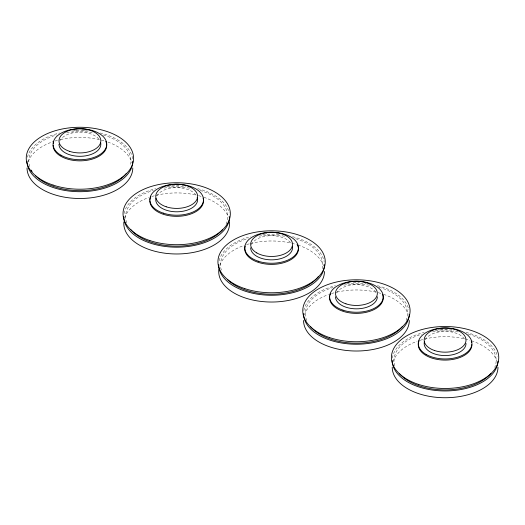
<?xml version="1.0" encoding="UTF-8"?>
<svg xmlns="http://www.w3.org/2000/svg" width="525" height="525" viewBox="0 0 525 525"><rect width="100%" height="100%" fill="white"/><g stroke="black" fill="none" stroke-linecap="round" stroke-linejoin="round"><path stroke-width="0.39" stroke-dasharray="2.62 1.97" d="M393.113 361.64A52.867 30.522 0 0 1 417.093 341.316M420.164 340.292A52.867 30.522 0 0 1 464.52 338.822M465.327 339.006A52.867 30.522 0 0 1 470.033 340.292M471.535 340.771A52.867 30.522 0 0 1 496.808 360.852M392.392 358.043A52.867 30.522 0 0 1 424.062 332.423M435.369 330.422A52.867 30.522 0 0 1 454.02 330.343M466.128 332.423A52.867 30.522 0 0 1 497.516 356.442M468.444 334.208A51.069 29.485 0 0 1 494.753 367.316M394.885 365.807A51.069 29.485 0 0 1 421.752 334.208M432.633 331.833A51.069 29.485 0 0 1 458.312 331.951M438.152 329.647A26.828 15.488 0 0 1 439.661 329.438M440.436 329.352A26.828 15.488 0 0 1 447.431 329.175M450.529 329.438A26.828 15.488 0 0 1 452.038 329.647M425.191 339.747A20.928 12.082 0 0 1 445.64 331.4A20.928 12.082 0 0 1 465.314 340.351M353.312 282.502A26.828 15.488 0 0 1 359.533 282.502M336.518 293.029A20.928 12.082 0 0 1 355.871 284.681A20.928 12.082 0 0 1 375.966 292.432M304.441 314.921A52.867 30.522 0 0 1 328.42 294.597M331.492 293.573A52.867 30.522 0 0 1 336.19 292.287M336.998 292.097A52.867 30.522 0 0 1 377.455 292.484M378.249 292.688A52.867 30.522 0 0 1 382.856 294.053M383.644 294.322A52.867 30.522 0 0 1 408.135 314.134M303.844 310.524A52.867 30.522 0 0 1 335.39 285.705M346.697 283.703A52.867 30.522 0 0 1 366.155 283.703M377.455 285.705A52.867 30.522 0 0 1 408.844 309.724M379.024 287.267A51.069 29.485 0 0 1 405.753 321.339M306.771 320.598A51.069 29.485 0 0 1 333.08 287.483M343.96 285.114A51.069 29.485 0 0 1 369.639 285.226M265.387 233.835A26.828 15.488 0 0 1 266.917 233.651M276.248 233.651A26.828 15.488 0 0 1 277.777 233.835M295.667 238.724A51.069 29.485 0 0 1 321.792 270.106M221.373 270.106A51.069 29.485 0 0 1 248.233 238.501M259.12 236.132A51.069 29.485 0 0 1 284.799 236.243M251.363 244.65A20.928 12.082 0 0 1 271.038 235.692A20.928 12.082 0 0 1 291.487 244.046M219.87 265.151A52.867 30.522 0 0 1 244.361 245.339M246.645 244.591A52.867 30.522 0 0 1 249.756 243.705M250.55 243.502A52.867 30.522 0 0 1 291.007 243.114M291.815 243.305A52.867 30.522 0 0 1 296.513 244.591M298.016 245.07A52.867 30.522 0 0 1 323.564 265.939M219.161 260.741A52.867 30.522 0 0 1 250.55 236.723M262.658 234.642A52.867 30.522 0 0 1 280.507 234.642M292.615 236.723A52.867 30.522 0 0 1 324.161 261.542M124.694 217.882A52.867 30.522 0 0 1 148.673 197.558M151.745 196.534A52.867 30.522 0 0 1 197.715 195.444M198.509 195.648A52.867 30.522 0 0 1 203.116 197.013M203.903 197.282A52.867 30.522 0 0 1 228.388 217.094M124.097 213.485A52.867 30.522 0 0 1 155.643 188.665M166.95 186.664A52.867 30.522 0 0 1 185.601 186.585M197.715 188.665A52.867 30.522 0 0 1 229.097 212.684M200.025 190.444A51.069 29.485 0 0 1 226.006 224.3M126.728 222.81A51.069 29.485 0 0 1 153.333 190.444M164.213 188.075A51.069 29.485 0 0 1 189.899 188.186M156.772 195.989A20.928 12.082 0 0 1 176.131 187.642A20.928 12.082 0 0 1 196.219 195.392M169.732 185.889A26.828 15.488 0 0 1 171.248 185.679M172.016 185.594A26.828 15.488 0 0 1 179.012 185.417M182.109 185.679A26.828 15.488 0 0 1 183.619 185.889M27.484 157.198A52.867 30.522 0 0 1 59.673 132.982M71.787 131.02A52.867 30.522 0 0 1 88.83 131.093M100.137 132.982A52.867 30.522 0 0 1 132.608 158.793M103.248 134.958A51.069 29.485 0 0 1 130.344 165.795M29.689 166.563A51.069 29.485 0 0 1 56.556 134.958M66.688 132.7A51.069 29.485 0 0 1 93.122 132.7M28.192 161.608A52.867 30.522 0 0 1 53.465 141.527M54.968 141.048A52.867 30.522 0 0 1 59.673 139.762M60.48 139.571A52.867 30.522 0 0 1 104.836 141.048M107.907 142.072A52.867 30.522 0 0 1 131.887 162.389M59.686 141.1A20.928 12.082 0 0 1 79.36 132.149A20.928 12.082 0 0 1 99.809 140.497M74.471 130.193A26.828 15.488 0 0 1 77.569 129.931M82.235 129.931A26.828 15.488 0 0 1 85.339 130.193"/><path stroke-width="0.79" d="M497.969 367.211A52.867 30.522 0 0 1 445.095 397.733A52.867 30.522 0 0 1 392.227 367.211M497.949 361.22A52.867 30.522 0 0 1 444.413 390.948A52.867 30.522 0 0 1 392.227 360.426M491.026 373.321A51.069 29.485 0 0 1 445.095 389.911A51.069 29.485 0 0 1 399.164 373.321M471.923 344.61A26.828 15.488 0 0 1 441.597 359.96A26.828 15.488 0 0 1 419.186 340.6M471.286 341.25A26.828 15.488 0 0 1 471.693 342.589M466.023 343.475A20.928 12.082 0 0 1 443.73 355.537A20.928 12.082 0 0 1 424.344 341.9M382.613 294.532A26.828 15.488 0 0 1 358.188 313.34A26.828 15.488 0 0 1 329.7 296.54M330.008 295.194A26.828 15.488 0 0 1 330.514 293.882M377.35 296.756A20.928 12.082 0 0 1 356.423 308.838A20.928 12.082 0 0 1 335.495 296.756M409.297 320.486A52.867 30.522 0 0 1 356.423 351.015A52.867 30.522 0 0 1 303.555 320.486M409.277 314.501A52.867 30.522 0 0 1 355.74 344.229A52.867 30.522 0 0 1 303.555 313.707M402.353 326.596A51.069 29.485 0 0 1 356.423 343.192A51.069 29.485 0 0 1 310.492 326.596M318.524 276.334A51.069 29.485 0 0 1 274.614 294.158A51.069 29.485 0 0 1 227.358 279.471M297.498 244.893A26.828 15.488 0 0 1 272.751 264.377A26.828 15.488 0 0 1 245.162 246.212M292.333 246.199A20.928 12.082 0 0 1 272.954 259.829A20.928 12.082 0 0 1 250.655 247.774M324.45 271.504A52.867 30.522 0 0 1 269.515 302.006A52.867 30.522 0 0 1 218.873 269.122M324.45 264.725A52.867 30.522 0 0 1 271.582 295.253A52.867 30.522 0 0 1 218.708 264.725M229.477 221.858A52.867 30.522 0 0 1 176.676 253.975A52.867 30.522 0 0 1 123.88 221.858M229.55 216.668A52.867 30.522 0 0 1 176.676 247.196A52.867 30.522 0 0 1 123.808 216.668M222.607 229.556A51.069 29.485 0 0 1 176.676 246.153A51.069 29.485 0 0 1 130.751 229.556M203.503 200.845A26.828 15.488 0 0 1 176.676 216.339A26.828 15.488 0 0 1 149.855 200.845M149.953 199.5A26.828 15.488 0 0 1 150.767 196.842M203.096 198.155A26.828 15.488 0 0 1 203.405 199.5M197.203 197.361A20.928 12.082 0 0 1 177.365 211.792A20.928 12.082 0 0 1 155.932 198.142M132.773 161.182A52.867 30.522 0 0 1 79.905 191.704A52.867 30.522 0 0 1 27.031 161.182M132.773 167.961A52.867 30.522 0 0 1 79.905 198.489A52.867 30.522 0 0 1 27.031 167.961M100.656 142.656A20.928 12.082 0 0 1 81.27 156.286A20.928 12.082 0 0 1 58.977 144.231M126.354 173.434A51.069 29.485 0 0 1 82.327 190.634A51.069 29.485 0 0 1 35.674 175.921M32.051 171.478A51.069 29.485 0 0 1 31.257 170.152M105.814 141.35A26.828 15.488 0 0 1 83.403 160.716A26.828 15.488 0 0 1 53.078 145.359M53.307 143.338A26.828 15.488 0 0 1 53.714 142.006M418.267 384.32A53.655 30.975 0 0 0 498.75 357.492A53.655 30.975 0 0 0 418.267 330.665A53.655 30.975 0 0 0 418.267 384.32M426.129 354.428A26.828 15.488 0 0 0 471.01 347.484A26.828 15.488 0 0 0 438.152 328.519A26.828 15.488 0 0 0 426.129 354.428M434.634 350.549A20.928 12.082 0 0 0 466.023 340.088A20.928 12.082 0 0 0 434.634 329.621A20.928 12.082 0 0 0 434.634 350.549M329.595 337.595A53.655 30.975 0 0 0 410.077 310.767A53.655 30.975 0 0 0 329.595 283.946A53.655 30.975 0 0 0 329.595 337.595M343.009 310.17A26.828 15.488 0 0 0 383.25 296.756A26.828 15.488 0 0 0 343.009 283.342A26.828 15.488 0 0 0 343.009 310.17M345.962 303.831A20.928 12.082 0 0 0 377.35 293.37A20.928 12.082 0 0 0 345.962 282.903A20.928 12.082 0 0 0 345.962 303.831M256.784 252.925A20.928 12.082 0 0 0 291.795 247.511A20.928 12.082 0 0 0 266.168 232.713A20.928 12.082 0 0 0 256.784 252.925M258.169 261.188A26.828 15.488 0 0 0 298.41 247.774A26.828 15.488 0 0 0 258.169 234.36A26.828 15.488 0 0 0 258.169 261.188M244.755 288.612A53.655 30.975 0 0 0 325.238 261.785A53.655 30.975 0 0 0 244.755 234.964A53.655 30.975 0 0 0 244.755 288.612M149.855 240.555A53.655 30.975 0 0 0 230.331 213.734A53.655 30.975 0 0 0 149.855 186.907A53.655 30.975 0 0 0 149.855 240.555M163.268 213.13A26.828 15.488 0 0 0 203.503 199.717A26.828 15.488 0 0 0 163.268 186.303A26.828 15.488 0 0 0 163.268 213.13M166.215 206.791A20.928 12.082 0 0 0 197.61 196.33A20.928 12.082 0 0 0 166.215 185.863A20.928 12.082 0 0 0 166.215 206.791M69.438 151.305A20.928 12.082 0 0 0 100.833 140.838A20.928 12.082 0 0 0 69.438 130.377A20.928 12.082 0 0 0 69.438 151.305M53.078 185.069A53.655 30.975 0 0 0 133.553 158.242A53.655 30.975 0 0 0 53.078 131.414A53.655 30.975 0 0 0 53.078 185.069M60.933 155.183A26.828 15.488 0 0 0 105.814 148.24A26.828 15.488 0 0 0 72.962 129.268A26.828 15.488 0 0 0 60.933 155.183"/></g></svg>
